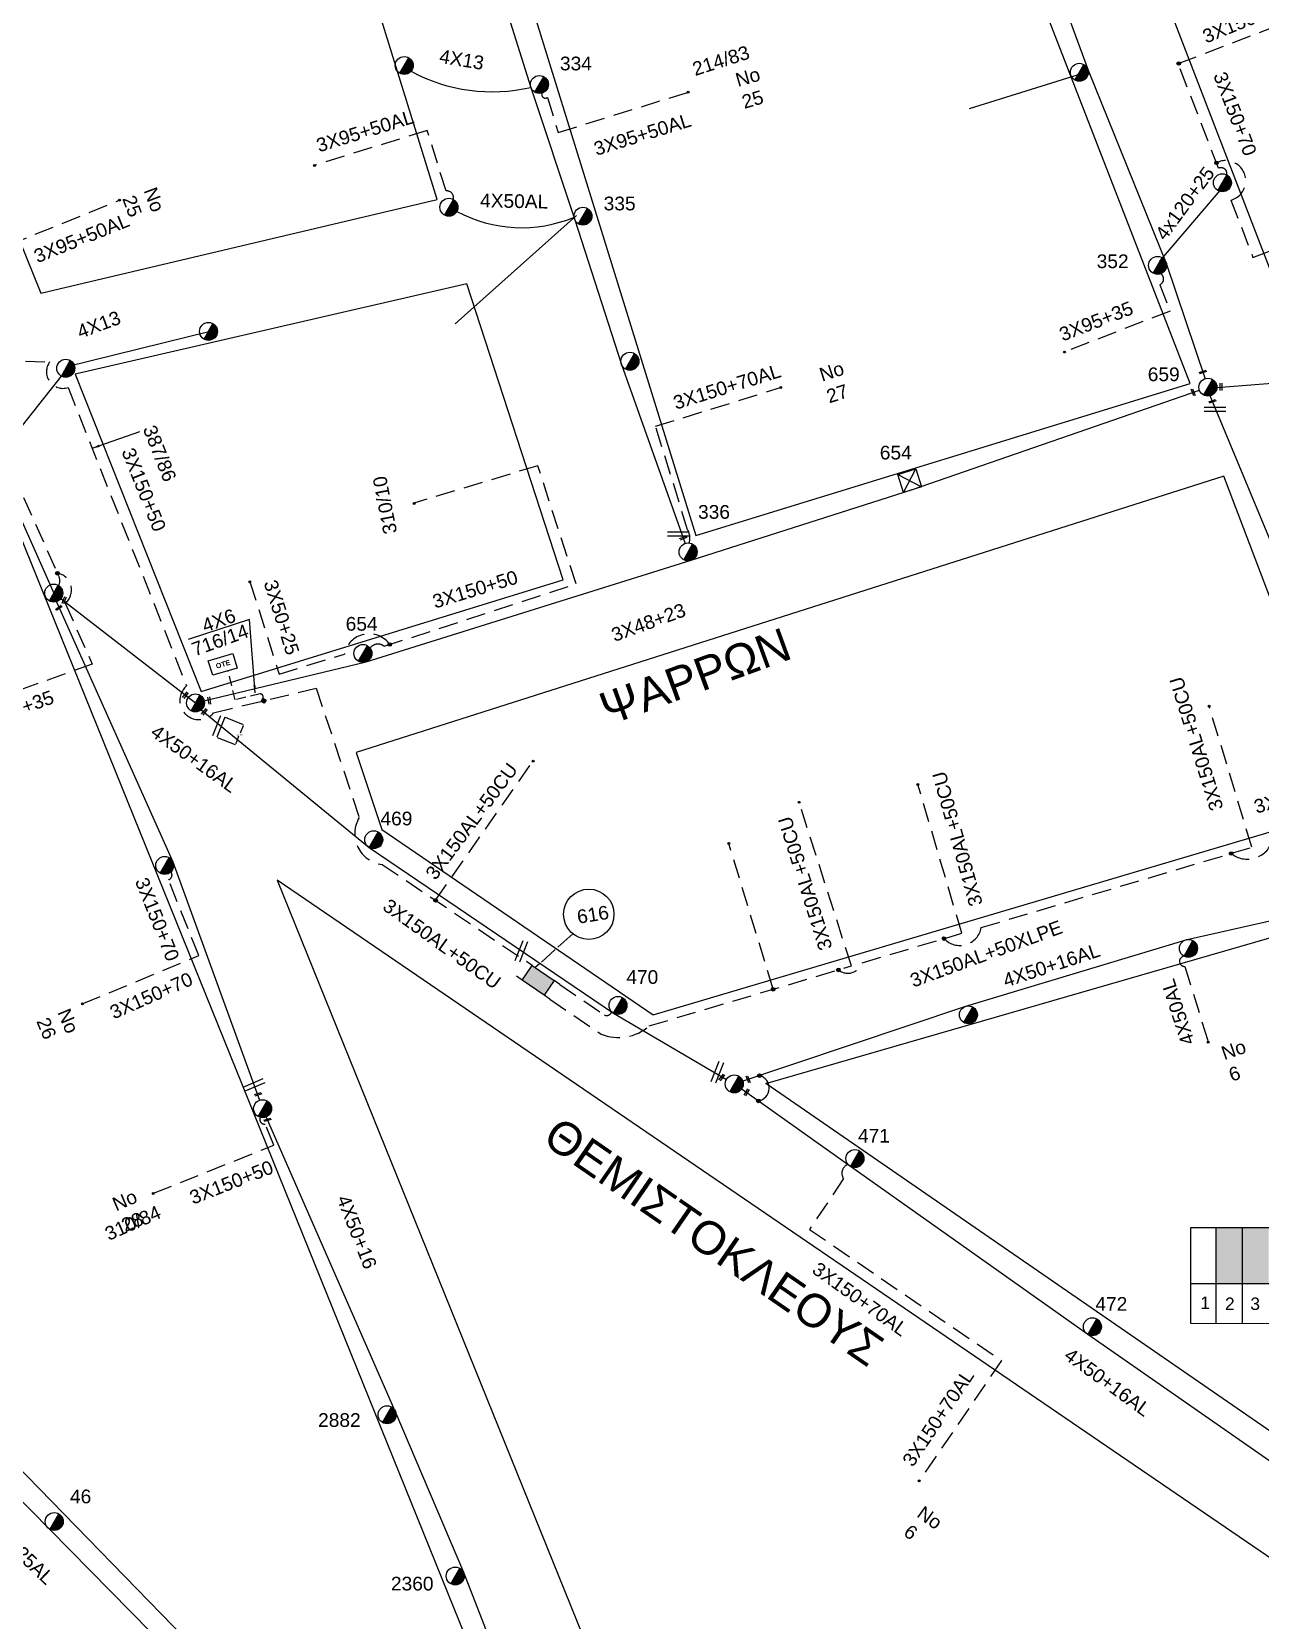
# Model space of a CAD drawing. Header units: millimetres. Extents: x 1421 to 13344, y 800 to 1949.
# Drawn here: x 12545.4 to 12706.8, y 1061.5 to 1270.1 of the extents above; entities that cross this region are included whole.
import ezdxf

# ---------------------------------------------------------------- set-up
doc = ezdxf.new("R2010")
doc.units = ezdxf.units.MM
doc.linetypes.add('DASHED', pattern=[19.05, 12.7, -6.35])
for name, color, linetype in [('Link Box 4 Διευθύνσεων', 7, 'Continuous'), ('Pillar OTE', 7, 'Continuous'), ('Άγνωστα', 7, 'Continuous'), ('Γυμνά εναέρια ΧΤ (3Φ)   4x50CU', 7, 'Continuous'), ('Γυμνά εναέρια ΧΤ και ΦΟΠ (3Φ)   4x50+16AL', 7, 'Continuous'), ('Διαφημιστική πινακίδα', 7, 'Continuous'), ('Επιγραφές - Σχήματα', 7, 'Continuous'), ('Καλωδια Χ.Τ 3x95+35', 7, 'DASHED'), ('Καλωδια ΧΤ  3X95+50', 7, 'Continuous'), ('Καλώδια ΧΤ   3x150+50CU', 7, 'DASHED'), ('Καλώδια ΧΤ   3x150+70AL', 7, 'DASHED'), ('Καλώδια ΧΤ   3x150AL+50CU', 7, 'DASHED'), ('Μηχανική τομή', 7, 'Continuous'), ('Πλεκτός Στύλος', 7, 'Continuous'), ('Στύλος ΦΜ', 7, 'Continuous'), ('Στύλος ΦΜ @ 1', 7, 'Continuous'), ('Συνδέσεις', 7, 'Continuous'), ('Συνεστραμμένα ΧΤ   4x120+25 AL', 7, 'SYN_LINE'), ('Τομή', 7, 'Continuous'), ('Υπόβαθρο ΔΕΗ', 7, 'Continuous'), ('Υπόγεια καλώδια Παροχών ΧΤ   4x50AL', 7, 'DASHED'), ('Υπόγεια καλώδια Παροχών ΧΤ   4x6', 7, 'DASHED')]:
    doc.layers.add(name, color=color, linetype=linetype)
doc.styles.add('arial', font='ARIAL.TTF')
doc.styles.get("Standard").update_dxf_attribs({"font": 'ARIAL.TTF'})
doc.linetypes.add('SYN_LINE', pattern='A,0.5,-0.0001,["/\\/\\/\\/",Standard,S=0.1,R=0,X=0,Y=-0.05],-0.25', length=0.7501)
doc.dimstyles.new('ISO-25', dxfattribs={"dimtxt": 2.5, "dimasz": 2.5, "dimexe": 1.25, "dimexo": 0.625, "dimtad": 1, "dimtxsty": 'Standard', "dimcen": 2.5, "dimadec": 0, "dimazin": 0, "dimtfac": 1, "dimtmove": 0, "dimatfit": 3, "dimfxl": 1, "dimarcsym": 0})
doc.dimstyles.get("Standard").update_dxf_attribs({"dimtxt": 0.18, "dimasz": 0.18, "dimexe": 0.18, "dimexo": 0.0625, "dimgap": 0.09, "dimtad": 0, "dimtih": 1, "dimtoh": 1, "dimdec": 4, "dimzin": 0, "dimdsep": 46, "dimtxsty": 'Standard', "dimcen": 0.09, "dimaunit": 2, "dimazin": 0, "dimtfac": 1, "dimtdec": 4, "dimtofl": 0, "dimtmove": 0, "dimatfit": 3, "dimfxl": 1, "dimtolj": 1, "dimtzin": 0, "dimarcsym": 0})

# ---------------------------------------------------------------- blocks, each defined once
blk = doc.blocks.new('LINK BOX 4 ΑΝΑΧΩΡΗΣΕΩΝ')
at = {"layer": 'Link Box 4 Διευθύνσεων', "ltscale": 40}
blk.add_hatch(color=256, dxfattribs=at).paths.add_polyline_path([(-3.54, 0), (-3.54, -4.67), (3.54, -4.67), (3.54, 0)])
for p, q in [((-3.54, 0), (-5.33, 0)), ((5.33, 0), (3.54, 0)), ((-3.54, -4.67), (-5.33, -4.67)), ((5.33, -4.67), (3.54, -4.67))]:
    blk.add_line(p, q, dxfattribs=at)
blk.add_lwpolyline([(-3.54, -4.67), (-3.54, 0), (3.54, 0), (3.54, -4.67)], close=True, dxfattribs=at)
blk = doc.blocks.new('ΥΠΑΡΧΩΝ ΤΣΙΜΕΝΤΕΝΙΟΣ ΣΤΥΛΟΣ')
at = {"layer": 'Στύλος ΦΜ'}
blk.add_hatch(color=7, dxfattribs=at).paths.add_polyline_path([(-1.29, -2.28, 0.574793), (2.62, 0, 0.268822), (1.3, 2.27)])
at = {"layer": 'Στύλος ΦΜ', "color": 7}
blk.add_line((-1.29, -2.28), (1.3, 2.27), dxfattribs=at)
blk.add_circle((0, 0), 2.62, dxfattribs=at)
at = {"layer": 'Στύλος ΦΜ', "flags": 4}
for tag, p in [('ΑΡΙΘΜΟΣ', (-4.68, 8.05)), ('ΤΥΠΟΣ', (-4.91, 3.03))]:
    blk.add_attdef(tag, p, '', height=4, dxfattribs=at)
blk = doc.blocks.new('STYLOS PLEKTOS')
at = {"ltscale": 40}
blk.add_lwpolyline([(731.77, 1613.62), (736.74, 1608.66), (731.77, 1608.66), (736.74, 1613.62)], dxfattribs=at)
at = {"layer": 'Διαφημιστική πινακίδα', "ltscale": 40}
blk.add_lwpolyline([(731.77, 1613.62), (736.74, 1613.62), (736.74, 1608.66), (731.77, 1608.66)], close=True, dxfattribs=at)
blk = doc.blocks.new('ΜΗΧΑΝΙΚΗ ΤΟΜΗ')
at = {"layer": 'Μηχανική τομή', "ltscale": 40}
for p, q in [((-1.89, 0.78), (1.89, 0.78)), ((1.89, 0), (-1.89, 0))]:
    blk.add_line(p, q, dxfattribs=at)
blk = doc.blocks.new('_ΣΥΝΔΕΣΗ')
at = {"layer": 'Συνδέσεις', "linetype": 'SYN_LINE', "ltscale": 40}
blk.add_hatch(color=256, dxfattribs=at).paths.add_polyline_path([(0.5, -0.01, 1), (-0.5, -0.01, 1)])
at = {"layer": 'Συνδέσεις'}
blk.add_circle((0, -0.01), 0.5, dxfattribs=at)
blk = doc.blocks.new('ΤΟΜΗ')
at = {"layer": 'Τομή', "ltscale": 40}
for p, q in [((-5.68, 0), (5.68, 0)), ((5.68, -2.33), (-5.68, -2.33))]:
    blk.add_line(p, q, dxfattribs=at)
blk = doc.blocks.new('PILLAR ΟΤΕ')
at = {"layer": 'Pillar OTE', "ltscale": 40}
blk.add_lwpolyline([(-3.31, 2.02), (3.39, 2.02), (3.39, -1.99), (-3.31, -1.99)], close=True, dxfattribs=at)
at = {"layer": 'Pillar OTE', "insert": (-1.81, 0.71), "char_height": 1.3575, "width": 109.961, "attachment_point": 1}
blk.add_mtext('{\\fArial|b1|i0|c161|p34;OTE}', dxfattribs=at)
blk = doc.blocks.new('TSONTA XT1')
at = {"ltscale": 40}
h = blk.add_hatch(color=256, dxfattribs=at)
h.dxf.hatch_style = 1
h.paths.add_polyline_path([(595.96, 2487.66), (597.07, 2488.77), (595.96, 2489.87), (594.85, 2488.77)])
blk.add_lwpolyline([(594.85, 2488.77), (595.96, 2489.87), (597.07, 2488.77), (595.96, 2487.66)], close=True, dxfattribs=at)
blk = doc.blocks.new('*D67')
at = {"layer": 'Defpoints', "color": 0, "linetype": 'DASHED', "ltscale": 0.2, "transparency": 16777216}
for p in [(12570.81, 1180.11), (12573.26, 1179.13), (12569.75, 1177.47)]:
    blk.add_point(p, dxfattribs=at)
at = {"layer": 'Υπόγεια καλώδια Παροχών ΧΤ   4x6', "color": 0, "linetype": 'DASHED', "lineweight": -2, "ltscale": 0.2, "transparency": 16777216}
for p, q in [((12570.86, 1180.09), (12573.42, 1179.06)), ((12573.19, 1178.96), (12572.8, 1177.99)), ((12569.81, 1177.45), (12572.37, 1176.43)), ((12572.27, 1176.66), (12572.66, 1177.63))]:
    blk.add_line(p, q, dxfattribs=at)
at = {"layer": 'Υπόγεια καλώδια Παροχών ΧΤ   4x6', "color": 0, "linetype": 'DASHED', "ltscale": 0.2, "transparency": 16777216}
for points in [[(12573.16, 1178.98), (12573.22, 1178.95), (12573.26, 1179.13)], [(12572.24, 1176.67), (12572.29, 1176.65), (12572.2, 1176.49)]]:
    blk.add_solid(points, dxfattribs=at)
at = {"layer": 'Υπόγεια καλώδια Παροχών ΧΤ   4x6', "color": 0, "linetype": 'DASHED', "ltscale": 0.2, "transparency": 16777216, "insert": (12572.73, 1177.81), "char_height": 0.18, "attachment_point": 5}
blk.add_mtext('\\A1;2.8419', dxfattribs=at)

msp = doc.modelspace()

# ---------------------------------------------------------------- hatches: boundary and pattern name
at = {"layer": 'Καλώδια ΧΤ   3x150+50CU', "linetype": 'DASHED', "ltscale": 0.2}
h = msp.add_hatch(color=85, dxfattribs=at)
h.dxf.hatch_style = 1
h.paths.add_polyline_path([(12704.42649, 1113.10005), (12700.98661, 1113.10026), (12700.98615, 1105.73967), (12704.42602, 1105.73633)])
h = msp.add_hatch(color=30, dxfattribs=at)
h.dxf.hatch_style = 1
h.paths.add_polyline_path([(12707.86605, 1113.09983), (12704.42649, 1113.10005), (12704.42602, 1105.73633), (12707.86559, 1105.73299)])

# ---------------------------------------------------------------- linework, layer by layer
at = {"layer": 'Pillar OTE', "ltscale": 40}
for points in [[(12697.65791, 1100.46018), (12697.6587, 1113.10047), (12727.99178, 1113.09857), (12727.99098, 1100.43082), (12697.65791, 1100.46111)], [(12700.98582, 1100.45779), (12700.98661, 1113.10026)], [(12704.42569, 1100.45435), (12704.42649, 1113.10005)], [(12697.65824, 1105.7429), (12727.99131, 1105.71344)]]:
    msp.add_lwpolyline(points, dxfattribs=at)
at = {"layer": 'Άγνωστα', "color": 2, "linetype": 'SYN_LINE', "ltscale": 15}
msp.add_lwpolyline([(12668.58315, 1260.0292), (12684.17346, 1264.87262)], dxfattribs=at)
at = {"layer": 'Άγνωστα', "color": 85, "linetype": 'SYN_LINE', "ltscale": 15}
msp.add_lwpolyline([(12601.0581, 1231.77223), (12616.9991, 1245.96965)], dxfattribs=at)
at = {"layer": 'Άγνωστα', "color": 173}
for points in [[(12550.04147, 1226.13939), (12569.06501, 1230.82636)], [(12541.21887, 1214.65594), (12549.33392, 1224.89827)]]:
    msp.add_lwpolyline(points, dxfattribs=at)
at = {"layer": 'Άγνωστα', "color": 6, "linetype": 'DASHED', "ltscale": 0.2}
msp.add_lwpolyline([(12574.10113, 1197.87708), (12577.93635, 1185.74497), (12586.50764, 1188.38703, -0.658523157), (12592.45582, 1189.64683)], format="xyb", dxfattribs=at)
at = {"layer": 'Άγνωστα', "color": 62, "linetype": 'DASHED', "ltscale": 0.2}
msp.add_lwpolyline([(12642.82147, 1144.38327), (12636.94108, 1163.62886)], dxfattribs=at)
at = {"layer": 'Άγνωστα', "color": 85, "linetype": 'Continuous', "ltscale": 0.2}
msp.add_arc((12605.93256, 1284.804), 22.57937, 241.7699228, 282.9668219, dxfattribs=at)
at = {"layer": 'Γυμνά εναέρια ΧΤ (3Φ)   4x50CU', "color": 85, "linetype": 'Continuous', "ltscale": 0.2}
msp.add_arc((12609.76775, 1262.47273), 18.0941, 241.9627403, 292.4091882, dxfattribs=at)
at = {"layer": 'Γυμνά εναέρια ΧΤ και ΦΟΠ (3Φ)   4x50+16AL', "color": 2, "linetype": 'Continuous', "ltscale": 0.2}
msp.add_lwpolyline([(12641.26562, 1375.91982), (12652.0825, 1348.3864), (12662.32865, 1322.44473), (12674.55908, 1291.28586), (12684.16601, 1265.06099), (12694.43071, 1239.72905), (12699.52725, 1224.54767)], dxfattribs=at)
at = {"layer": 'Γυμνά εναέρια ΧΤ και ΦΟΠ (3Φ)   4x50+16AL', "color": 85, "linetype": 'Continuous', "ltscale": 0.2}
for points in [[(12585.01584, 1349.56321), (12595.77264, 1312.05988), (12603.09255, 1287.86858), (12610.99907, 1262.8004), (12616.76113, 1245.40572), (12622.89385, 1226.42415), (12631.24367, 1202.9147)], [(12548.67983, 1195.2676), (12563.98322, 1161.1079), (12575.36783, 1129.79995)], [(12747.73645, 1068.29712), (12741.07147, 1061.59368), (12720.97497, 1073.37813), (12684.14733, 1099.02698), (12652.96517, 1121.1108), (12637.70091, 1131.93653), (12668.10117, 1142.14332), (12697.17483, 1150.90574), (12723.15659, 1156.76905)]]:
    msp.add_lwpolyline(points, dxfattribs=at)
at = {"layer": 'Γυμνά εναέρια ΧΤ και ΦΟΠ (3Φ)   4x50+16AL', "color": 5, "linetype": 'Continuous', "ltscale": 0.2}
msp.add_lwpolyline([(12701.07836, 1223.37204), (12732.79434, 1225.89727), (12758.77796, 1235.20777)], dxfattribs=at)
at = {"layer": 'Γυμνά εναέρια ΧΤ και ΦΟΠ (3Φ)   4x50+16AL', "color": 6, "linetype": 'Continuous', "ltscale": 0.2}
msp.add_lwpolyline([(12475.62133, 1150.48914), (12492.17627, 1167.65278), (12522.1538, 1197.32905), (12540.63769, 1213.63648), (12548.33935, 1196.39311), (12566.9475, 1181.97173), (12589.34258, 1187.36162), (12632.04064, 1200.69811), (12661.09306, 1209.98639), (12698.78983, 1223.0438)], dxfattribs=at)
at = {"layer": 'Γυμνά εναέρια ΧΤ και ΦΟΠ (3Φ)   4x50+16AL', "color": 30, "linetype": 'Continuous', "ltscale": 0.2}
msp.add_lwpolyline([(12755.72533, 1078.07649), (12745.22601, 1105.80992), (12733.42619, 1136.40836), (12724.30773, 1157.02702), (12712.91004, 1191.78776), (12700.20471, 1222.29292)], dxfattribs=at)
at = {"layer": 'Γυμνά εναέρια ΧΤ και ΦΟΠ (3Φ)   4x50+16AL', "color": 62, "linetype": 'Continuous', "ltscale": 0.2}
msp.add_lwpolyline([(12567.69318, 1181.06323), (12589.77216, 1162.98506), (12621.85333, 1141.21944), (12636.68239, 1132.5331)], dxfattribs=at)
at = {"layer": 'Γυμνά εναέρια ΧΤ και ΦΟΠ (3Φ)   4x50+16AL', "color": 1, "linetype": 'Continuous', "ltscale": 0.2}
msp.add_lwpolyline([(12575.76741, 1128.68993), (12593.26664, 1088.69728), (12602.13389, 1067.80533), (12615.80082, 1032.65793), (12629.03118, 998.56416)], dxfattribs=at)
at = {"layer": 'Καλωδια Χ.Τ 3x95+35', "color": 2, "linetype": 'DASHED', "ltscale": 0.2}
msp.add_lwpolyline([(12693.70129, 1238.32623, -0.608487767), (12693.58341, 1236.88611), (12694.92579, 1233.42636), (12681.07171, 1228.05097)], format="xyb", dxfattribs=at)
at = {"layer": 'Καλωδια Χ.Τ 3x95+35', "color": 85, "linetype": 'DASHED', "ltscale": 0.2}
msp.add_lwpolyline([(12548.81569, 1199.01023, -0.645710946), (12549.82748, 1195.0547), (12553.39916, 1187.08213), (12536.29195, 1180.93801)], format="xyb", dxfattribs=at)
at = {"layer": 'Καλωδια ΧΤ  3X95+50', "color": 85, "linetype": 'DASHED', "ltscale": 0.2}
for points in [[(12612.44899, 1262.05722, 0.756040549), (12613.16194, 1261.48204), (12614.58963, 1256.8787), (12631.77429, 1262.20838)], [(12600.81296, 1248.08551, 0.520185169), (12599.85218, 1249.20325), (12597.39227, 1257.14852), (12582.43678, 1252.51819)]]:
    msp.add_lwpolyline(points, format="xyb", dxfattribs=at)
at = {"layer": 'Καλωδια ΧΤ  3X95+50', "color": 2, "linetype": 'DASHED', "ltscale": 0.2}
msp.add_lwpolyline([(12701.02905, 1252.89771, -1.10635469), (12702.92015, 1247.99081), (12705.81949, 1240.46781), (12723.19282, 1247.16342)], format="xyb", dxfattribs=at)
at = {"layer": 'Καλωδια ΧΤ  3X95+50', "color": 173, "linetype": 'DASHED', "ltscale": 0.2}
msp.add_lwpolyline([(12540.63834, 1246.29994, 0.966243022), (12541.04427, 1245.40059), (12542.38227, 1242.088), (12556.86224, 1247.93665)], format="xyb", dxfattribs=at)
at = {"layer": 'Καλώδια ΧΤ   3x150+50CU', "color": 2, "linetype": 'DASHED', "ltscale": 0.2}
msp.add_lwpolyline([(12696.01006, 1265.92064), (12709.50184, 1271.12032)], dxfattribs=at)
at = {"layer": 'Καλώδια ΧΤ   3x150+50CU', "color": 1, "linetype": 'DASHED', "ltscale": 0.2}
msp.add_lwpolyline([(12496.48627, 1135.0309), (12489.2513, 1128.00316), (12473.79594, 1144.39989, -0.734929353), (12473.62371, 1156.29107), (12483.48019, 1166.50996, -0.055845131), (12486.41808, 1168.20781), (12519.72325, 1201.17828), (12534.62406, 1214.07253, -0.446354019), (12540.33255, 1217.77861), (12536.99844, 1227.12504), (12547.81005, 1226.75487, 0.730366849), (12550.21402, 1223.38641), (12565.77881, 1184.20316, 1.088914246), (12569.33537, 1180.67645), (12582.79328, 1183.9154), (12588.45735, 1166.92108, 0.54617102), (12591.46407, 1160.76853), (12610.41202, 1148.00531)], format="xyb", dxfattribs=at)
at = {"layer": 'Καλώδια ΧΤ   3x150+50CU', "color": 85, "linetype": 'DASHED', "ltscale": 0.2}
for points in [[(12495.63499, 1135.90728), (12489.14596, 1129.60412), (12474.34432, 1145.30732, -0.740158736), (12474.17702, 1154.67119), (12484.23686, 1165.10091, -0.232503972), (12486.89077, 1166.6454), (12520.88158, 1200.29463), (12535.94407, 1213.32877, -0.953553964), (12542.82528, 1212.42226), (12548.94959, 1198.71043, -0.254539986), (12548.98446, 1197.37829)], [(12561.42268, 1117.57283), (12577.22474, 1123.88442), (12577.22474, 1123.88442), (12577.22474, 1123.88442), (12576.11938, 1126.65186, -0.601747332), (12575.4681, 1127.55152)]]:
    msp.add_lwpolyline(points, format="xyb", dxfattribs=at)
at = {"layer": 'Καλώδια ΧΤ   3x150+50CU', "color": 6, "linetype": 'DASHED', "ltscale": 0.2}
msp.add_lwpolyline([(12589.87797, 1189.17615, -0.423863034), (12591.72126, 1189.40855), (12616.94136, 1197.58954), (12611.90158, 1213.12602), (12595.75009, 1208.2396)], format="xyb", dxfattribs=at)
at = {"layer": 'Καλώδια ΧΤ   3x150+50CU', "color": 62, "linetype": 'DASHED', "ltscale": 0.2}
for points in [[(12665.24365, 1151.02829, 0.618908803), (12670.14014, 1152.47941), (12705.68316, 1163.01293), (12700.05852, 1181.55006)], [(12651.37855, 1146.91924, 0.527089596), (12654.50533, 1147.84589), (12667.5938, 1151.72478), (12661.80763, 1171.24894)], [(12613.48927, 1143.06872), (12620.20093, 1138.47186, 0.28188179), (12626.53913, 1139.55784), (12653.09556, 1147.42809), (12646.20096, 1168.9972)], [(12753.88115, 1072.73866, 1.266707558), (12756.82043, 1078.71435), (12746.44342, 1106.1247), (12734.3844, 1137.33221), (12726.30146, 1155.60936, 0.27248015), (12724.82751, 1159.45375), (12722.01793, 1167.92438), (12708.341, 1163.81206, -0.523838144), (12702.94528, 1162.20153)], [(12614.80816, 1144.99437), (12620.64949, 1140.9936, 0.462121494), (12621.59476, 1141.41795)]]:
    msp.add_lwpolyline(points, format="xyb", dxfattribs=at)
at = {"layer": 'Καλώδια ΧΤ   3x150+50CU', "color": 1, "linetype": 'DASHED', "ltscale": 0.2}
msp.add_lwpolyline([(12598.47193, 1156.04808), (12611.32231, 1174.3963)], dxfattribs=at)
at = {"layer": 'Καλώδια ΧΤ   3x150+70AL', "color": 2, "linetype": 'DASHED', "ltscale": 0.2}
msp.add_lwpolyline([(12702.38696, 1251.29807, 0.614701016), (12701.30318, 1252.18641), (12696.01006, 1265.92064)], format="xyb", dxfattribs=at)
at = {"layer": 'Καλώδια ΧΤ   3x150+70AL', "color": 85, "ltscale": 0.2}
msp.add_lwpolyline([(12631.77385, 1202.97475, 0.211295507), (12631.58114, 1204.70046), (12627.36481, 1218.29531), (12643.90369, 1223.42471)], format="xyb", dxfattribs=at)
at = {"layer": 'Καλώδια ΧΤ   3x150+70AL', "color": 85, "linetype": 'DASHED', "ltscale": 0.2}
for points in [[(12552.08651, 1142.44165), (12567.38983, 1148.78834), (12563.40311, 1158.75082), (12563.40311, 1158.75082, 0.544763436), (12563.71659, 1159.7756)], [(12652.64113, 1121.38163, 0.484214706), (12652.04944, 1119.50448), (12647.57265, 1112.83437), (12672.78578, 1095.62731), (12662.01757, 1079.8489)]]:
    msp.add_lwpolyline(points, format="xyb", dxfattribs=at)
at = {"layer": 'Συνεστραμμένα ΧΤ   4x120+25 AL', "color": 2, "linetype": 'SYN_LINE', "ltscale": 15}
msp.add_lwpolyline([(12693.57183, 1239.96949), (12702.52844, 1250.44441)], dxfattribs=at)
at = {"layer": 'Συνεστραμμένα ΧΤ   4x120+25 AL', "color": 5, "linetype": 'SYN_LINE', "ltscale": 20}
msp.add_lwpolyline([(12475.83141, 1148.59887), (12501.6624, 1121.19454), (12523.09665, 1098.57039), (12547.81994, 1073.44876), (12571.64193, 1049.24056), (12595.8574, 1024.80092)], dxfattribs=at)
at = {"layer": 'Υπόβαθρο ΔΕΗ'}
for points in [[(12657.76979, 1369.38639), (12668.09046, 1374.18238), (12669.23435, 1385.12271), (12699.84416, 1398.32731), (12753.7212, 1245.65501), (12711.95728, 1228.78434), (12657.76979, 1369.38639)], [(12632.66151, 1203.95366), (12697.56204, 1223.91197), (12643.42641, 1363.43656), (12590.47828, 1339.96634), (12632.66151, 1203.95366)], [(12546.62399, 1235.7941), (12598.67778, 1248.07804), (12572.72314, 1331.90895), (12517.58397, 1307.69078), (12546.62399, 1235.7941)], [(12567.71585, 1183.4922), (12615.21532, 1198.13365), (12602.59898, 1237.02691), (12551.1673, 1225.15199), (12567.71585, 1183.4922)], [(12627.07253, 1141.01986), (12718.57622, 1168.15957), (12701.97276, 1211.75371), (12588.04648, 1175.47001), (12591.41843, 1165.35293), (12627.07253, 1141.01986)], [(12574.02533, 1192.91494), (12565.99522, 1190.31678)], [(12642.19146, 999.20647), (12652.37779, 1002.26676), (12663.13689, 1007.48472), (12680.60094, 1016.83033), (12697.77146, 1026.9136), (12714.77862, 1039.01765), (12723.04286, 1046.02685), (12731.46302, 1053.73698), (12577.67846, 1158.68946), (12642.19146, 999.20647)], [(12641.85653, 1131.97821), (12722.88746, 1155.41968), (12753.91587, 1077.47546), (12740.81461, 1063.77087), (12641.85653, 1131.97821)], [(12616.49909, 1151.66736), (12614.53862, 1149.89503)], [(12614.19287, 1149.58246), (12612.38462, 1147.94774)], [(12612.13423, 1147.72138), (12611.57057, 1147.21181)]]:
    msp.add_lwpolyline(points, dxfattribs=at)
msp.add_lwpolyline([(12477.54007, 1149.53516), (12540.51561, 1212.22184), (12627.01106, 998.49663, -0.67905859), (12624.9017, 998.19836)], format="xyb", close=True, dxfattribs=at)
msp.add_circle((12618.5988, 1154.22226), 3.307, dxfattribs=at)
msp.add_arc((12640.57066, 1131.3997), 1.71333, 279.143549, 74.6727051, dxfattribs=at)
at = {"layer": 'Υπόγεια καλώδια Παροχών ΧΤ   4x50AL', "color": 85, "ltscale": 0.2}
msp.add_lwpolyline([(12696.76123, 1148.71546, 0.950688949), (12696.88012, 1147.36674), (12699.96809, 1137.33907)], format="xyb", dxfattribs=at)
at = {"layer": 'Υπόγεια καλώδια Παροχών ΧΤ   4x6', "color": 1, "linetype": 'DASHED', "ltscale": 0.1}
msp.add_lwpolyline([(12575.80704, 1182.5855, 0.537289666), (12575.42093, 1183.16963), (12572.1478, 1182.38188), (12571.24782, 1186.12132)], format="xyb", dxfattribs=at)

# ---------------------------------------------------------------- block references
at = {"layer": 'Link Box 4 Διευθύνσεων', "xscale": 0.4999999999999998, "yscale": 0.4999999999999998, "zscale": 0.4999999999999998, "rotation": 325.5925169849023}
msp.add_blockref('LINK BOX 4 ΑΝΑΧΩΡΗΣΕΩΝ', (12612.61009, 1146.49984), dxfattribs=at)
at = {"layer": 'Pillar OTE', "xscale": 0.4999999999999999, "yscale": 0.4999999999999999, "zscale": 0.4999999999999999, "rotation": 16.64771498208615}
msp.add_blockref('PILLAR ΟΤΕ', (12570.5059, 1187.02257), dxfattribs=at)
at = {"layer": 'Μηχανική τομή'}
for p, xscale, yscale, zscale, rotation in [((12699.26113, 1225.34038), 0.2499999999999679, 0.2499999999999679, 0.2499999999999679, 17.99380577412801), ((12698.05352, 1222.79477), 0.249999999999919, 0.249999999999919, 0.249999999999919, 112.4170817310728), ((12701.71811, 1223.47321), 0.2499999999999189, 0.2499999999999189, 0.2499999999999189, 90.72427004128903), ((12700.52528, 1221.48259), 0.2499999999999679, 0.2499999999999679, 0.2499999999999679, 17.99380577412801), ((12631.0416, 1203.53466), 0.25, 0.25, 0.25, 21.20816839393099), ((12549.78002, 1195.41766), 0.249999999999919, 0.249999999999919, 0.249999999999919, 68.45138536945211), ((12549.06249, 1194.37363), 0.2499999999999681, 0.2499999999999681, 0.2499999999999681, 36.11407878704492), ((12565.70366, 1182.91712), 0.249999999999919, 0.249999999999919, 0.249999999999919, 52.30828532232186), ((12568.85285, 1182.29236), 0.249999999999919, 0.249999999999919, 0.249999999999919, 99.62776517971889), ((12568.19842, 1180.72851), 0.249999999999919, 0.249999999999919, 0.249999999999919, 52.30828532232186), ((12636.13617, 1132.7402), 0.249999999999919, 0.249999999999919, 0.249999999999919, 52.30828532232186), ((12639.61268, 1132.5784), 0.249999999999919, 0.249999999999919, 0.249999999999919, 111.057701093834), ((12575.20187, 1130.48937), 0.2499999999999681, 0.2499999999999681, 0.2499999999999681, 17.3684487561734), ((12639.42874, 1130.77877), 0.2499999999999681, 0.2499999999999681, 0.2499999999999681, 59.42527023132874), ((12576.43863, 1127.12988), 0.2499999999999681, 0.2499999999999681, 0.2499999999999681, 17.3684487561734)]:
    msp.add_blockref('ΜΗΧΑΝΙΚΗ ΤΟΜΗ', p, dxfattribs=dict(at, xscale=xscale, yscale=yscale, zscale=zscale, rotation=rotation))
at = {"layer": 'Πλεκτός Στύλος', "xscale": 0.5, "yscale": 0.5, "zscale": 0.5, "rotation": 17.46306687834858}
msp.add_blockref('STYLOS PLEKTOS', (12552.25773, 332.55823), dxfattribs=at)
at = {"layer": 'Στύλος ΦΜ @ 1', "ltscale": 40, "xscale": 0.4499999999998181, "yscale": 0.4499999999998181, "zscale": 0.4499999999998181}
for p in [(12594.35845, 1265.67735), (12683.02077, 1264.7861), (12701.8014, 1250.27618), (12600.2274, 1247.06362), (12568.65524, 1230.76104), (12549.91496, 1225.92274), (12623.99664, 1226.83767), (12548.33709, 1196.3944), (12566.94523, 1181.97302), (12562.90652, 1160.63055), (12697.34226, 1149.73993), (12668.4443, 1141.01664), (12637.69864, 1131.93782), (12575.76514, 1128.69122)]:
    msp.add_blockref('ΥΠΑΡΧΩΝ ΤΣΙΜΕΝΤΕΝΙΟΣ ΣΤΥΛΟΣ', p, dxfattribs=at)
at = {"layer": 'Στύλος ΦΜ @ 1', "ltscale": 40}
ref = msp.add_blockref('ΥΠΑΡΧΩΝ ΤΣΙΜΕΝΤΕΝΙΟΣ ΣΤΥΛΟΣ', (12612.11201, 1263.18575), dxfattribs=dict(at, xscale=0.4499999999998181, yscale=0.4499999999998181, zscale=0.4499999999998181))
ref.add_attrib('ΤΥΠΟΣ', '334', (12614.80791, 1265.03959), dxfattribs={"layer": 'Στύλος ΦΜ', "height": 1.8, "flags": 4})
ref = msp.add_blockref('ΥΠΑΡΧΩΝ ΤΣΙΜΕΝΤΕΝΙΟΣ ΣΤΥΛΟΣ', (12617.83423, 1245.8911), dxfattribs=dict(at, xscale=0.4499999999998181, yscale=0.4499999999998181, zscale=0.4499999999998181))
ref.add_attrib('ΤΥΠΟΣ', '335', (12620.54958, 1246.65575), dxfattribs={"layer": 'Στύλος ΦΜ', "height": 1.8, "flags": 4})
ref = msp.add_blockref('ΥΠΑΡΧΩΝ ΤΣΙΜΕΝΤΕΝΙΟΣ ΣΤΥΛΟΣ', (12693.29144, 1239.43038), dxfattribs=dict(at, xscale=0.4499999999998181, yscale=0.4499999999998181, zscale=0.4499999999998181))
ref.add_attrib('ΤΥΠΟΣ', '352', (12685.293, 1239.06739), dxfattribs={"layer": 'Στύλος ΦΜ', "height": 1.8, "flags": 4})
ref = msp.add_blockref('ΥΠΑΡΧΩΝ ΤΣΙΜΕΝΤΕΝΙΟΣ ΣΤΥΛΟΣ', (12699.90208, 1223.43114), dxfattribs=dict(at, xscale=0.4499999999998181, yscale=0.4499999999998181, zscale=0.4499999999998181))
ref.add_attrib('ΤΥΠΟΣ', '659', (12692.00093, 1224.22763), dxfattribs={"layer": 'Στύλος ΦΜ', "height": 1.8, "flags": 4})
ref = msp.add_blockref('ΥΠΑΡΧΩΝ ΤΣΙΜΕΝΤΕΝΙΟΣ ΣΤΥΛΟΣ', (12631.63785, 1201.80486), dxfattribs=dict(at, xscale=0.4499999999998181, yscale=0.4499999999998181, zscale=0.4499999999998181))
ref.add_attrib('ΤΥΠΟΣ', '336', (12632.9434, 1206.15241), dxfattribs={"layer": 'Στύλος ΦΜ', "height": 1.8, "flags": 4})
ref.add_attrib('ΑΡΙΘΜΟΣ', '654', (12656.81259, 1213.94224), dxfattribs={"layer": 'Στύλος ΦΜ', "height": 1.8, "flags": 4})
ref = msp.add_blockref('ΥΠΑΡΧΩΝ ΤΣΙΜΕΝΤΕΝΙΟΣ ΣΤΥΛΟΣ', (12588.93728, 1188.46746), dxfattribs=dict(at, xscale=0.4499999999998181, yscale=0.4499999999998181, zscale=0.4499999999998181))
ref.add_attrib('ΤΥΠΟΣ', '654', (12586.67204, 1191.45907), dxfattribs={"layer": 'Στύλος ΦΜ', "height": 1.8, "flags": 4})
ref = msp.add_blockref('ΥΠΑΡΧΩΝ ΤΣΙΜΕΝΤΕΝΙΟΣ ΣΤΥΛΟΣ', (12590.35319, 1164.00953), dxfattribs=dict(at, xscale=0.4499999999998181, yscale=0.4499999999998181, zscale=0.4499999999998181))
ref.add_attrib('ΤΥΠΟΣ', '469', (12591.23879, 1165.89192), dxfattribs={"layer": 'Στύλος ΦΜ', "height": 1.8, "flags": 4})
ref = msp.add_blockref('ΥΠΑΡΧΩΝ ΤΣΙΜΕΝΤΕΝΙΟΣ ΣΤΥΛΟΣ', (12622.43436, 1142.24391), dxfattribs=dict(at, xscale=0.4499999999998181, yscale=0.4499999999998181, zscale=0.4499999999998181))
ref.add_attrib('ΤΥΠΟΣ', '470', (12623.52404, 1145.07815), dxfattribs={"layer": 'Στύλος ΦΜ', "height": 1.8, "flags": 4})
ref = msp.add_blockref('ΥΠΑΡΧΩΝ ΤΣΙΜΕΝΤΕΝΙΟΣ ΣΤΥΛΟΣ', (12653.5462, 1122.13527), dxfattribs=dict(at, xscale=0.4499999999998181, yscale=0.4499999999998181, zscale=0.4499999999998181))
ref.add_attrib('ΤΥΠΟΣ', '471', (12653.94356, 1124.23854), dxfattribs={"layer": 'Στύλος ΦΜ', "height": 1.8, "flags": 4})
ref = msp.add_blockref('ΥΠΑΡΧΩΝ ΤΣΙΜΕΝΤΕΝΙΟΣ ΣΤΥΛΟΣ', (12684.72836, 1100.05145), dxfattribs=dict(at, xscale=0.4499999999998181, yscale=0.4499999999998181, zscale=0.4499999999998181))
ref.add_attrib('ΤΥΠΟΣ', '472', (12685.12572, 1102.15471), dxfattribs={"layer": 'Στύλος ΦΜ', "height": 1.8, "flags": 4})
ref = msp.add_blockref('ΥΠΑΡΧΩΝ ΤΣΙΜΕΝΤΕΝΙΟΣ ΣΤΥΛΟΣ', (12592.10627, 1088.49555), dxfattribs=dict(at, xscale=0.4499999999998181, yscale=0.4499999999998181, zscale=0.4499999999998181))
ref.add_attrib('ΤΥΠΟΣ', '2882', (12583.04857, 1086.90205), dxfattribs={"layer": 'Στύλος ΦΜ', "height": 1.8, "flags": 4})
ref = msp.add_blockref('ΥΠΑΡΧΩΝ ΤΣΙΜΕΝΤΕΝΙΟΣ ΣΤΥΛΟΣ', (12548.40098, 1074.47323), dxfattribs=dict(at, xscale=0.4499999999998181, yscale=0.4499999999998181, zscale=0.4499999999998181))
ref.add_attrib('ΤΥΠΟΣ', '46', (12550.46462, 1076.86743), dxfattribs={"layer": 'Στύλος ΦΜ', "height": 1.8, "flags": 4})
ref = msp.add_blockref('ΥΠΑΡΧΩΝ ΤΣΙΜΕΝΤΕΝΙΟΣ ΣΤΥΛΟΣ', (12601.06039, 1067.32084), dxfattribs=dict(at, xscale=0.4499999999998181, yscale=0.4499999999998181, zscale=0.4499999999998181))
ref.add_attrib('ΤΥΠΟΣ', '2360', (12592.61373, 1065.41892), dxfattribs={"layer": 'Στύλος ΦΜ', "height": 1.8, "flags": 4})
at = {"layer": 'Συνδέσεις'}
for p, xscale, yscale, zscale in [((12696.07177, 1265.94442), 0.4777242751394019, 0.4777242751394019, 0.4777242751394019), ((12631.66664, 1262.17499), 0.25, 0.25, 0.25), ((12582.5577, 1252.55569), 0.25, 0.25, 0.25), ((12701.02905, 1252.89771), 0.4777242751394019, 0.4777242751394019, 0.4777242751394019), ((12556.97757, 1247.9896), 0.25, 0.25, 0.25), ((12681.07171, 1228.05097), 0.25, 0.25, 0.25), ((12643.79604, 1223.39132), 0.25, 0.25, 0.25), ((12595.65604, 1208.16107), 0.25, 0.25, 0.25), ((12548.81569, 1199.01023), 0.4777242751394019, 0.4777242751394019, 0.4777242751394019), ((12574.10113, 1197.87708), 0.25, 0.25, 0.25), ((12592.45582, 1189.64683), 0.4777242751394019, 0.4777242751394019, 0.4777242751394019), ((12700.05229, 1181.53726), 0.25, 0.25, 0.25), ((12611.27969, 1174.33544), 0.25, 0.25, 0.25), ((12661.80763, 1171.24894), 0.25, 0.25, 0.25), ((12646.22474, 1168.92283), 0.25, 0.25, 0.25), ((12636.97712, 1163.51182), 0.25, 0.25, 0.25), ((12702.94528, 1162.20153), 0.4777242751394019, 0.4777242751394019, 0.4777242751394019), ((12598.47193, 1156.04808), 0.4777242751394019, 0.4777242751394019, 0.4777242751394019), ((12665.24365, 1151.02829), 0.4777242751394019, 0.4777242751394019, 0.4777242751394019), ((12651.37855, 1146.91924), 0.4777242751394019, 0.4777242751394019, 0.4777242751394019), ((12642.82147, 1144.38327), 0.4777242751394019, 0.4777242751394019, 0.4777242751394019), ((12552.09089, 1142.44521), 0.25, 0.25, 0.25), ((12699.93777, 1137.43753), 0.25, 0.25, 0.25), ((12641.00532, 1133.04597), 0.4777242751394019, 0.4777242751394019, 0.4777242751394019), ((12640.87067, 1129.71284), 0.4777242751394019, 0.4777242751394019, 0.4777242751394019), ((12561.40883, 1117.5673), 0.25, 0.25, 0.25), ((12661.98865, 1079.80652), 0.25, 0.25, 0.25)]:
    msp.add_blockref('_ΣΥΝΔΕΣΗ', p, dxfattribs=dict(at, xscale=xscale, yscale=yscale, zscale=zscale))
at = {"layer": 'Συνδέσεις', "xscale": 0.3075184835441075, "yscale": 0.3075184835441075, "zscale": 0.3075184835441075, "rotation": 13.53218044650393}
msp.add_blockref('TSONTA XT1', (12576.78944, 395.27654), dxfattribs=at)
at = {"layer": 'Τομή', "xscale": 0.25, "yscale": 0.25, "zscale": 0.25}
for p in [(12700.85005, 1220.81067), (12630.36757, 1204.45396)]:
    msp.add_blockref('ΤΟΜΗ', p, dxfattribs=at)
at = {"layer": 'Τομή'}
for p, xscale, yscale, zscale, rotation in [((12570.27803, 1178.79226), 0.2499999999998873, 0.2499999999998873, 0.2499999999998873, 248.1909067709115), ((12610.00436, 1149.25843), 0.2499999999998873, 0.2499999999998873, 0.2499999999998873, 248.1909067709115), ((12635.75014, 1133.37387), 0.2499999999998873, 0.2499999999998873, 0.2499999999998873, 248.1909067709115), ((12574.50802, 1132.07699), 0.2499999999999535, 0.2499999999999535, 0.2499999999999535, 22.92285824507862)]:
    msp.add_blockref('ΤΟΜΗ', p, dxfattribs=dict(at, xscale=xscale, yscale=yscale, zscale=zscale, rotation=rotation))

# ---------------------------------------------------------------- texts
at = {"ltscale": 40, "char_height": 4, "attachment_point": 1, "style": 'arial'}
for s, insert, width, rotation in [('{\\H1.083x;ΨAPPΩN}', (12619.59095, 1182.99756), 67.4273804, 20.0890911), ('{\\H1.083x;ΘEMIΣTOKΛEOYΣ}', (12614.76881, 1127.83685), 50.2149778, 325.4221083)]:
    msp.add_mtext(s, dxfattribs=dict(at, insert=insert, width=width, rotation=rotation))
at = {"ltscale": 30, "char_height": 1.63441, "width": 11.2572904, "attachment_point": 1}
for s, insert in [('1', (12698.90407, 1104.0215)), ('2', (12702.14254, 1103.88804)), ('3', (12705.47312, 1103.88804))]:
    msp.add_mtext(s, dxfattribs=dict(at, insert=insert))
at = {"layer": 'Άγνωστα', "color": 7, "char_height": 1.8, "attachment_point": 1}
for s, gutter_width, insert, rotation in [('3X150+50', 12.5, (12698.98557, 1270.22116), 22.1491672), ('4X13', 12.5, (12599.15655, 1267.81401), 350.7746104), ('214/83', 1.99847, (12632.01254, 1266.00287), 17.7986433), ('3X150+70', 12.5, (12702.26178, 1265.04161), 290.9022926), ('3X95+50AL', 12.5, (12582.63494, 1255.98325), 17.1511756), ('3X95+50AL', 12.5, (12619.06495, 1255.52715), 17.3148105), ('4x120+25', 12.5, (12692.84351, 1243.64603), 53.5702227), ('3X95+50AL', 12.5, (12545.52669, 1241.37247), 21.9445813), ('4X13', 12.5, (12551.17966, 1231.45879), 20.662965), ('3X95+35', 12.5, (12680.17382, 1231.10407), 21.3009101), ('387/86', 12.5, (12561.68094, 1218.64774), 291.5585855), ('310/10', 12.5, (12591.67161, 1203.99856), 101.0385741), ('3X50+25', 12.5, (12577.60447, 1198.31258), 287.437477), ('3X150+50', 12.5, (12597.88828, 1196.07675), 16.9063739), ('4Χ6', 12.5, (12567.59583, 1192.88343), 19.9013698), ('3X48+23', 12.5, (12621.36086, 1191.66095), 20.0288221), ('716/14', 12.5, (12566.25392, 1189.76442), 19.9013698), ('3x95+35', 12.5, (12538.78604, 1180.38318), 19.853597), ('3X150+50', 12.5, (12705.77006, 1169.14646), 16.7124608), ('3X150+70', 12.5, (12560.6401, 1159.24915), 291.6722426), ('616', 12.5, (12616.92096, 1154.74178), 9.0165632), ('3X150AL+50XLPE', 12.5, (12660.58767, 1146.27889), 20.0548115), ('3X150+70', 12.5, (12555.4931, 1142.04667), 23.7039029), ('3X150+50', 12.5, (12565.9653, 1117.75387), 21.4234755), ('4X50+16', 12.5, (12587.14319, 1117.54499), 291.3321964), ('310/84', 12.5, (12554.83461, 1112.96542), 23.7039029)]:
    msp.add_mtext_dynamic_manual_height_columns(s, width=1.8, gutter_width=gutter_width, heights=[0.04535], dxfattribs=dict(at, insert=insert, rotation=rotation))
at = {"layer": 'Άγνωστα', "color": 7}
note = msp.add_mtext_dynamic_manual_height_columns('No ', width=1.8, gutter_width=1.99847, heights=[0.04535, 0], dxfattribs=dict(at, insert=(12634.03324, 1263.53364), char_height=1.8, attachment_point=1, rotation=16.0944278))
for column, words in zip(note.columns.linked_columns, ['25']):
    column.text = words
note = msp.add_mtext_dynamic_manual_height_columns('No ', width=1.8, gutter_width=1.60125, heights=[0.04535, 0], dxfattribs=dict(at, insert=(12560.60078, 1253.07962), char_height=1.8, attachment_point=1, rotation=290.662965))
for column, words in zip(note.columns.linked_columns, ['25']):
    column.text = words
note = msp.add_mtext_dynamic_manual_height_columns('No ', width=1.8, gutter_width=1.65057, heights=[0.04535, 0], dxfattribs=dict(at, insert=(12645.39951, 1224.78807), char_height=1.8, attachment_point=1, rotation=18.0994893))
for column, words in zip(note.columns.linked_columns, ['27']):
    column.text = words
note = msp.add_mtext_dynamic_manual_height_columns('No ', width=1.8, gutter_width=1.68552, heights=[0.04535, 0], dxfattribs=dict(at, insert=(12549.08836, 1145.25789), char_height=1.8, attachment_point=1, rotation=292.7962933))
for column, words in zip(note.columns.linked_columns, ['26']):
    column.text = words
note = msp.add_mtext_dynamic_manual_height_columns('No ', width=1.8, gutter_width=1.7149, heights=[0.04535, 0], dxfattribs=dict(at, insert=(12698.13916, 1135.6026), char_height=1.8, attachment_point=1, rotation=19.0696849))
for column, words in zip(note.columns.linked_columns, ['6']):
    column.text = words
note = msp.add_mtext_dynamic_manual_height_columns('No ', width=1.8, gutter_width=1.39122, heights=[0.04535, 0], dxfattribs=dict(at, insert=(12552.88296, 1115.59871), char_height=1.8, attachment_point=1, rotation=23.1938796))
for column, words in zip(note.columns.linked_columns, ['28']):
    column.text = words
note = msp.add_mtext_dynamic_manual_height_columns('No ', width=1.8, gutter_width=2.33163, heights=[0.04535, 0], dxfattribs=dict(at, insert=(12659.24322, 1079.06689), char_height=1.8, attachment_point=1, rotation=324.2696748))
for column, words in zip(note.columns.linked_columns, ['6']):
    column.text = words
at = {"layer": 'Γυμνά εναέρια ΧΤ και ΦΟΠ (3Φ)   4x50+16AL', "color": 7, "char_height": 1.8, "attachment_point": 1}
for insert, rotation in [((12561.94357, 1179.24044), 324.2696748), ((12672.79371, 1146.31137), 18.2760685), ((12681.92258, 1097.40241), 323.8391261)]:
    msp.add_mtext_dynamic_manual_height_columns('4X50+16AL', width=1.8, gutter_width=12.5, heights=[0.04535], dxfattribs=dict(at, insert=insert, rotation=rotation))
at = {"layer": 'Καλώδια ΧΤ   3x150+70AL', "color": 7, "char_height": 1.8, "attachment_point": 1}
for insert, rotation in [((12629.50267, 1222.18255), 17.3148105), ((12648.83077, 1108.68455), 324.2696748), ((12659.66377, 1082.53668), 56.1431542)]:
    msp.add_mtext_dynamic_manual_height_columns('3X150+70AL', width=1.8, gutter_width=12.5, heights=[0.04535], dxfattribs=dict(at, insert=insert, rotation=rotation))
at = {"layer": 'Καλώδια ΧΤ   3x150AL+50CU', "color": 7, "char_height": 1.8, "attachment_point": 1}
for s, insert, rotation in [('3X150+50', (12558.87561, 1215.6723), 291.7492363), ('3X150AL+50CU', (12700.24142, 1167.62368), 107.2842858), ('3X150AL+50CU', (12597.02329, 1159.67263), 53.254598), ('3X150AL+50CU', (12668.61631, 1155.09021), 105.7255213), ('3X150AL+50CU', (12648.8894, 1149.29443), 107.4683994), ('3X150AL+50CU', (12592.43461, 1156.38589), 324.2696748)]:
    msp.add_mtext_dynamic_manual_height_columns(s, width=1.8, gutter_width=12.5, heights=[0.04535], dxfattribs=dict(at, insert=insert, rotation=rotation))
at = {"layer": 'Συνεστραμμένα ΧΤ   4x120+25 AL', "color": 7, "insert": (12537.99966, 1077.45027), "char_height": 1.8, "attachment_point": 1, "rotation": 316.2596131}
msp.add_mtext_dynamic_manual_height_columns('4X120+25AL', width=1.8, gutter_width=12.5, heights=[0.04535], dxfattribs=at)
at = {"layer": 'Υπόγεια καλώδια Παροχών ΧΤ   4x50AL', "color": 7, "char_height": 1.8, "attachment_point": 1}
for insert, rotation in [((12604.34349, 1248.86032), 358.8984558), ((12696.47325, 1136.84587), 107.9994672)]:
    msp.add_mtext_dynamic_manual_height_columns('4X50AL', width=1.8, gutter_width=12.5, heights=[0.04535], dxfattribs=dict(at, insert=insert, rotation=rotation))

# ---------------------------------------------------------------- dimensions: what is measured, and where the dimension line sits
at = {"layer": 'Υπόγεια καλώδια Παροχών ΧΤ   4x6', "linetype": 'DASHED', "ltscale": 0.2}
dim = msp.add_aligned_dim(p1=(12569.75012, 1177.47299), p2=(12570.80594, 1180.11153), distance=-2.63867, dimstyle='Standard', dxfattribs=at)
dim.commit()
dim.dimension.update_dxf_attribs({"geometry": '*D67', "text_midpoint": (12572.72784, 1177.81195)})

# ---------------------------------------------------------------- leaders
at = {"layer": 'Επιγραφές - Σχήματα', "ltscale": 40}
for points in [[(12553.38407, 1215.40603), (12559.6475, 1217.60078)], [(12574.78011, 1183.27658), (12574.02533, 1192.91494)]]:
    msp.add_leader(points, dimstyle='ISO-25', override={"dimasz": 1, "dimtad": 0}, dxfattribs=at)

doc.saveas('drawing.dxf')
